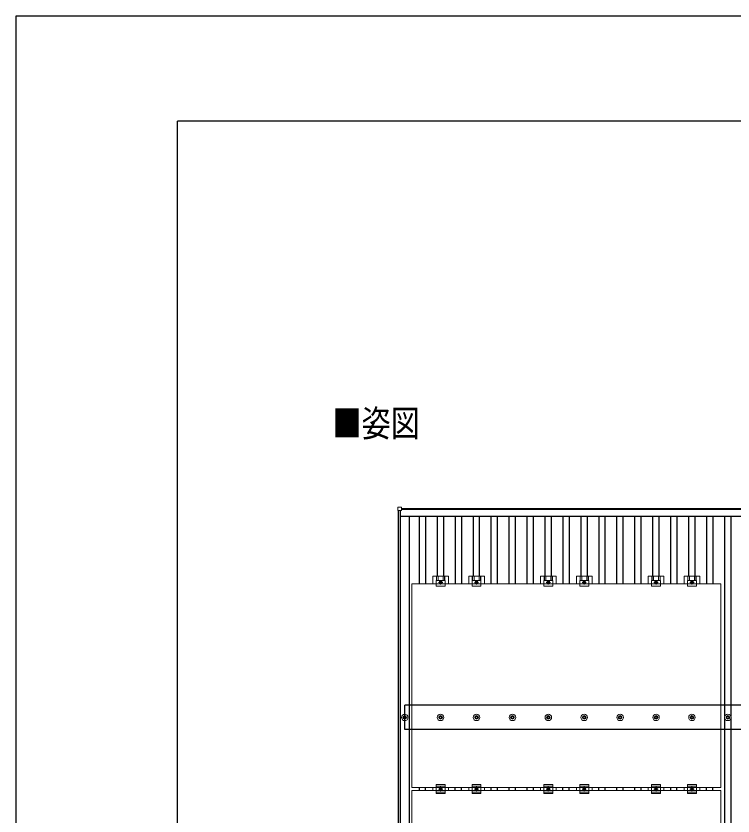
# Model space of a CAD drawing. Units: millimetres, scale not verified. Extents: x -12615 to 12615, y -8910 to 8910.
# Drawn here: x -12615 to -8621, y 4455 to 8910 of the extents above; entities that cross this region are included whole.
import ezdxf
from ezdxf.enums import TextEntityAlignment as Align

# ---------------------------------------------------------------- set-up
doc = ezdxf.new("R2010")
doc.units = ezdxf.units.MM
doc.header["$LTSCALE"] = 40
for name, color, linetype in [('0-2_USER1', 3, 'Continuous'), ('0-5_YKK_A1', 4, 'Continuous'), ('0-7_YKK_ZWAK', 7, 'Continuous')]:
    doc.layers.add(name, color=color, linetype=linetype)
doc.layers.add('0-4_YKK_13', color=4, linetype='Continuous', lineweight=18)
doc.styles.add('ＭＳ ゴシック', font='')
doc.styles.get('ＭＳ ゴシック').set_extended_font_data('MS Gothic')

msp = doc.modelspace()

# ---------------------------------------------------------------- linework, layer by layer
at = {"layer": '0-4_YKK_13'}
for p, q in [((-10488.3, 6156.4), (-10488.3, 6174.4)), ((-10487.3, 6175.4), (-10469.3, 6175.4)), ((-10469.3, 6155.4), (-10487.3, 6155.4)), ((-10468.3, 6174.4), (-10468.3, 6156.4)), ((-10411, 4613.4), (-10411, 5747.4)), ((-8689, 5747.4), (-10411, 5747.4)), ((-10293.65, 5747.4), (-10293.65, 5790.9)), ((-10275.01, 5766.7), (-10275, 5735.4)), ((-10225, 5766.7), (-10275.01, 5766.7)), ((-10273.52, 5790.9), (-10273.52, 5766.7)), ((-10272.12, 5790.9), (-10272.12, 5766.7)), ((-10263.92, 5790.9), (-10263.92, 5766.7)), ((-10261.5, 5755.9), (-10238.5, 5755.9)), ((-10250, 5743.39), (-10250, 5768.4)), ((-10236.08, 5790.9), (-10236.08, 5766.7)), ((-10227.88, 5790.9), (-10227.88, 5766.7)), ((-10226.48, 5790.9), (-10226.48, 5766.7)), ((-10093.65, 5747.4), (-10093.65, 5790.9)), ((-10075.01, 5766.7), (-10075, 5735.4)), ((-10025, 5766.7), (-10075.01, 5766.7)), ((-10073.52, 5790.9), (-10073.52, 5766.7)), ((-10072.12, 5790.9), (-10072.12, 5766.7)), ((-10063.92, 5790.9), (-10063.92, 5766.7)), ((-10061.5, 5755.9), (-10038.5, 5755.9)), ((-10050, 5743.39), (-10050, 5768.4)), ((-10036.08, 5790.9), (-10036.08, 5766.7)), ((-10027.88, 5790.9), (-10027.88, 5766.7)), ((-10026.48, 5790.9), (-10026.48, 5766.7)), ((-9693.65, 5747.4), (-9693.65, 5790.9)), ((-9675.01, 5766.7), (-9675, 5735.4)), ((-9625, 5766.7), (-9675.01, 5766.7)), ((-9673.52, 5790.9), (-9673.52, 5766.7)), ((-9672.12, 5790.9), (-9672.12, 5766.7)), ((-9663.92, 5790.9), (-9663.92, 5766.7)), ((-9661.5, 5755.9), (-9638.5, 5755.9)), ((-9650, 5743.39), (-9650, 5768.4)), ((-9636.08, 5790.9), (-9636.08, 5766.7)), ((-9627.88, 5790.9), (-9627.88, 5766.7)), ((-9626.48, 5790.9), (-9626.48, 5766.7)), ((-9493.65, 5747.4), (-9493.65, 5790.9)), ((-9475.01, 5766.7), (-9475, 5735.4)), ((-9425, 5766.7), (-9475.01, 5766.7)), ((-9473.52, 5790.9), (-9473.52, 5766.7)), ((-9472.12, 5790.9), (-9472.12, 5766.7)), ((-9463.92, 5790.9), (-9463.92, 5766.7)), ((-9461.5, 5755.9), (-9438.5, 5755.9)), ((-9450, 5743.39), (-9450, 5768.4)), ((-9436.08, 5790.9), (-9436.08, 5766.7)), ((-9427.88, 5790.9), (-9427.88, 5766.7)), ((-9426.48, 5790.9), (-9426.48, 5766.7)), ((-9093.65, 5747.4), (-9093.65, 5790.9)), ((-9075.01, 5766.7), (-9075, 5735.4)), ((-9025, 5766.7), (-9075.01, 5766.7)), ((-9073.52, 5790.9), (-9073.52, 5766.7)), ((-9072.12, 5790.9), (-9072.12, 5766.7)), ((-9063.92, 5790.9), (-9063.92, 5766.7)), ((-9061.5, 5755.9), (-9038.5, 5755.9)), ((-9050, 5743.39), (-9050, 5768.4)), ((-9036.08, 5790.9), (-9036.08, 5766.7)), ((-9027.88, 5790.9), (-9027.88, 5766.7)), ((-9026.48, 5790.9), (-9026.48, 5766.7)), ((-8893.65, 5747.4), (-8893.65, 5790.9)), ((-8875.01, 5766.7), (-8875, 5735.4)), ((-8825, 5766.7), (-8875.01, 5766.7)), ((-8873.52, 5790.9), (-8873.52, 5766.7)), ((-8872.12, 5790.9), (-8872.12, 5766.7)), ((-8863.92, 5790.9), (-8863.92, 5766.7)), ((-8861.5, 5755.9), (-8838.5, 5755.9)), ((-8850, 5743.39), (-8850, 5768.4)), ((-8836.08, 5790.9), (-8836.08, 5766.7)), ((-8827.88, 5790.9), (-8827.88, 5766.7)), ((-8826.48, 5790.9), (-8826.48, 5766.7)), ((-10460, 5006.06), (-10455.58, 5006.06)), ((-10460, 5002.56), (-10455.58, 5002.56)), ((-10451.75, 5014.31), (-10451.75, 5009.89)), ((-10451.75, 4998.73), (-10451.75, 4994.31)), ((-10448.25, 5014.31), (-10448.25, 5009.89)), ((-10448.25, 4998.73), (-10448.25, 4994.31)), ((-10444.42, 5006.06), (-10440, 5006.06)), ((-10444.42, 5002.56), (-10440, 5002.56)), ((-10260, 5006.06), (-10255.58, 5006.06)), ((-10260, 5002.56), (-10255.58, 5002.56)), ((-10251.75, 5014.31), (-10251.75, 5009.89)), ((-10251.75, 4998.73), (-10251.75, 4994.31)), ((-10248.25, 5014.31), (-10248.25, 5009.89)), ((-10248.25, 4998.73), (-10248.25, 4994.31)), ((-10244.42, 5006.06), (-10240, 5006.06)), ((-10244.42, 5002.56), (-10240, 5002.56)), ((-10060, 5006.06), (-10055.58, 5006.06)), ((-10060, 5002.56), (-10055.58, 5002.56)), ((-10051.75, 5014.31), (-10051.75, 5009.89)), ((-10051.75, 4998.73), (-10051.75, 4994.31)), ((-10048.25, 5014.31), (-10048.25, 5009.89)), ((-10048.25, 4998.73), (-10048.25, 4994.31)), ((-10044.42, 5006.06), (-10040, 5006.06)), ((-10044.42, 5002.56), (-10040, 5002.56)), ((-9860, 5006.06), (-9855.58, 5006.06)), ((-9860, 5002.56), (-9855.58, 5002.56)), ((-9851.75, 5014.31), (-9851.75, 5009.89)), ((-9851.75, 4998.73), (-9851.75, 4994.31)), ((-9848.25, 5014.31), (-9848.25, 5009.89)), ((-9848.25, 4998.73), (-9848.25, 4994.31)), ((-9844.42, 5006.06), (-9840, 5006.06)), ((-9844.42, 5002.56), (-9840, 5002.56)), ((-9660, 5006.06), (-9655.58, 5006.06)), ((-9660, 5002.56), (-9655.58, 5002.56)), ((-9651.75, 5014.31), (-9651.75, 5009.89)), ((-9651.75, 4998.73), (-9651.75, 4994.31)), ((-9648.25, 5014.31), (-9648.25, 5009.89)), ((-9648.25, 4998.73), (-9648.25, 4994.31)), ((-9644.42, 5006.06), (-9640, 5006.06)), ((-9644.42, 5002.56), (-9640, 5002.56)), ((-9460, 5006.06), (-9455.58, 5006.06)), ((-9460, 5002.56), (-9455.58, 5002.56)), ((-9451.75, 5014.31), (-9451.75, 5009.89)), ((-9451.75, 4998.73), (-9451.75, 4994.31)), ((-9448.25, 5014.31), (-9448.25, 5009.89)), ((-9448.25, 4998.73), (-9448.25, 4994.31)), ((-9444.42, 5006.06), (-9440, 5006.06)), ((-9444.42, 5002.56), (-9440, 5002.56)), ((-9260, 5006.06), (-9255.58, 5006.06)), ((-9260, 5002.56), (-9255.58, 5002.56)), ((-9251.75, 5014.31), (-9251.75, 5009.89)), ((-9251.75, 4998.73), (-9251.75, 4994.31)), ((-9248.25, 5014.31), (-9248.25, 5009.89)), ((-9248.25, 4998.73), (-9248.25, 4994.31)), ((-9244.42, 5006.06), (-9240, 5006.06)), ((-9244.42, 5002.56), (-9240, 5002.56)), ((-9060, 5006.06), (-9055.58, 5006.06)), ((-9060, 5002.56), (-9055.58, 5002.56)), ((-9051.75, 5014.31), (-9051.75, 5009.89)), ((-9051.75, 4998.73), (-9051.75, 4994.31)), ((-9048.25, 5014.31), (-9048.25, 5009.89)), ((-9048.25, 4998.73), (-9048.25, 4994.31)), ((-9044.42, 5006.06), (-9040, 5006.06)), ((-9044.42, 5002.56), (-9040, 5002.56)), ((-8860, 5006.06), (-8855.58, 5006.06)), ((-8860, 5002.56), (-8855.58, 5002.56)), ((-8851.75, 5014.31), (-8851.75, 5009.89)), ((-8851.75, 4998.73), (-8851.75, 4994.31)), ((-8848.25, 5014.31), (-8848.25, 5009.89)), ((-8848.25, 4998.73), (-8848.25, 4994.31)), ((-8844.42, 5006.06), (-8840, 5006.06)), ((-8844.42, 5002.56), (-8840, 5002.56)), ((-8660, 5006.06), (-8655.58, 5006.06)), ((-8660, 5002.56), (-8655.58, 5002.56)), ((-8651.75, 5014.31), (-8651.75, 5009.89)), ((-8651.75, 4998.73), (-8651.75, 4994.31)), ((-8648.25, 5014.31), (-8648.25, 5009.89)), ((-8648.25, 4998.73), (-8648.25, 4994.31)), ((-8644.42, 5006.06), (-8640, 5006.06)), ((-8644.42, 5002.56), (-8640, 5002.56)), ((-10411, 3462.4), (-10411, 4596.4)), ((-8689, 4596.4), (-10411, 4596.4)), ((-10293.65, 4613.4), (-10293.65, 4596.4)), ((-10275, 4629.9), (-10275, 4579.9)), ((-10275, 4629.9), (-10225, 4629.9)), ((-10275, 4621.9), (-10225, 4621.9)), ((-10238.5, 4604.9), (-10261.5, 4604.9)), ((-10250, 4592.39), (-10250, 4617.4)), ((-10225, 4629.9), (-10225, 4579.9)), ((-10206.35, 4613.4), (-10206.35, 4596.4)), ((-10093.65, 4613.4), (-10093.65, 4596.4)), ((-10075, 4629.9), (-10075, 4579.9)), ((-10075, 4629.9), (-10025, 4629.9)), ((-10075, 4621.9), (-10025, 4621.9)), ((-10038.5, 4604.9), (-10061.5, 4604.9)), ((-10050, 4592.39), (-10050, 4617.4)), ((-10025, 4629.9), (-10025, 4579.9)), ((-10006.35, 4613.4), (-10006.35, 4596.4)), ((-9693.65, 4613.4), (-9693.65, 4596.4)), ((-9675, 4629.9), (-9675, 4579.9)), ((-9675, 4629.9), (-9625, 4629.9)), ((-9675, 4621.9), (-9625, 4621.9)), ((-9638.5, 4604.9), (-9661.5, 4604.9)), ((-9650, 4592.39), (-9650, 4617.4)), ((-9625, 4629.9), (-9625, 4579.9)), ((-9606.35, 4613.4), (-9606.35, 4596.4)), ((-9493.65, 4613.4), (-9493.65, 4596.4)), ((-9475, 4629.9), (-9475, 4579.9)), ((-9475, 4629.9), (-9425, 4629.9)), ((-9475, 4621.9), (-9425, 4621.9)), ((-9438.5, 4604.9), (-9461.5, 4604.9)), ((-9450, 4592.39), (-9450, 4617.4)), ((-9425, 4629.9), (-9425, 4579.9)), ((-9406.35, 4613.4), (-9406.35, 4596.4)), ((-9093.65, 4613.4), (-9093.65, 4596.4)), ((-9075, 4629.9), (-9075, 4579.9)), ((-9075, 4629.9), (-9025, 4629.9)), ((-9075, 4621.9), (-9025, 4621.9)), ((-9038.5, 4604.9), (-9061.5, 4604.9)), ((-9050, 4592.39), (-9050, 4617.4)), ((-9025, 4629.9), (-9025, 4579.9)), ((-9006.35, 4613.4), (-9006.35, 4596.4)), ((-8893.65, 4613.4), (-8893.65, 4596.4)), ((-8875, 4629.9), (-8875, 4579.9)), ((-8875, 4629.9), (-8825, 4629.9)), ((-8875, 4621.9), (-8825, 4621.9)), ((-8838.5, 4604.9), (-8861.5, 4604.9)), ((-8850, 4592.39), (-8850, 4617.4)), ((-8825, 4629.9), (-8825, 4579.9)), ((-8806.35, 4613.4), (-8806.35, 4596.4)), ((-10275, 4587.9), (-10225, 4587.9)), ((-10275, 4579.9), (-10225, 4579.9)), ((-10075, 4587.9), (-10025, 4587.9)), ((-10075, 4579.9), (-10025, 4579.9)), ((-9675, 4587.9), (-9625, 4587.9)), ((-9675, 4579.9), (-9625, 4579.9)), ((-9475, 4587.9), (-9425, 4587.9)), ((-9475, 4579.9), (-9425, 4579.9)), ((-9075, 4587.9), (-9025, 4587.9)), ((-9075, 4579.9), (-9025, 4579.9)), ((-8875, 4587.9), (-8825, 4587.9)), ((-8875, 4579.9), (-8825, 4579.9))]:
    msp.add_line(p, q, dxfattribs=at)
for points in [[(-8689, 5747.4), (-8689, 4613.4), (-10411, 4613.4)], [(-10206.35, 5747.4), (-10206.35, 5790.9), (-10293.65, 5790.9)], [(-10225, 5766.7), (-10225, 5735.4), (-10275, 5735.4)], [(-10006.35, 5747.4), (-10006.35, 5790.9), (-10093.65, 5790.9)], [(-10025, 5766.7), (-10025, 5735.4), (-10075, 5735.4)], [(-9606.35, 5747.4), (-9606.35, 5790.9), (-9693.65, 5790.9)], [(-9625, 5766.7), (-9625, 5735.4), (-9675, 5735.4)], [(-9406.35, 5747.4), (-9406.35, 5790.9), (-9493.65, 5790.9)], [(-9425, 5766.7), (-9425, 5735.4), (-9475, 5735.4)], [(-9006.35, 5747.4), (-9006.35, 5790.9), (-9093.65, 5790.9)], [(-9025, 5766.7), (-9025, 5735.4), (-9075, 5735.4)], [(-8806.35, 5747.4), (-8806.35, 5790.9), (-8893.65, 5790.9)], [(-8825, 5766.7), (-8825, 5735.4), (-8875, 5735.4)], [(-8689, 4596.4), (-8689, 3462.4), (-10411, 3462.4)]]:
    msp.add_lwpolyline(points, dxfattribs=at)
for points in [[(-10250, 5748.39), (-10243.5, 5752.14), (-10243.5, 5759.65), (-10250, 5763.4), (-10256.5, 5759.65), (-10256.5, 5752.14)], [(-10050, 5748.39), (-10043.5, 5752.14), (-10043.5, 5759.65), (-10050, 5763.4), (-10056.5, 5759.65), (-10056.5, 5752.14)], [(-9650, 5748.39), (-9643.5, 5752.14), (-9643.5, 5759.65), (-9650, 5763.4), (-9656.5, 5759.65), (-9656.5, 5752.14)], [(-9450, 5748.39), (-9443.5, 5752.14), (-9443.5, 5759.65), (-9450, 5763.4), (-9456.5, 5759.65), (-9456.5, 5752.14)], [(-9050, 5748.39), (-9043.5, 5752.14), (-9043.5, 5759.65), (-9050, 5763.4), (-9056.5, 5759.65), (-9056.5, 5752.14)], [(-8850, 5748.39), (-8843.5, 5752.14), (-8843.5, 5759.65), (-8850, 5763.4), (-8856.5, 5759.65), (-8856.5, 5752.14)], [(-10250, 4597.39), (-10256.5, 4601.14), (-10256.5, 4608.65), (-10250, 4612.4), (-10243.5, 4608.65), (-10243.5, 4601.14)], [(-10050, 4597.39), (-10056.5, 4601.14), (-10056.5, 4608.65), (-10050, 4612.4), (-10043.5, 4608.65), (-10043.5, 4601.14)], [(-9650, 4597.39), (-9656.5, 4601.14), (-9656.5, 4608.65), (-9650, 4612.4), (-9643.5, 4608.65), (-9643.5, 4601.14)], [(-9450, 4597.39), (-9456.5, 4601.14), (-9456.5, 4608.65), (-9450, 4612.4), (-9443.5, 4608.65), (-9443.5, 4601.14)], [(-9050, 4597.39), (-9056.5, 4601.14), (-9056.5, 4608.65), (-9050, 4612.4), (-9043.5, 4608.65), (-9043.5, 4601.14)], [(-8850, 4597.39), (-8856.5, 4601.14), (-8856.5, 4608.65), (-8850, 4612.4), (-8843.5, 4608.65), (-8843.5, 4601.14)]]:
    msp.add_lwpolyline(points, close=True, dxfattribs=at)
for centre, radius in [((-10250, 5755.9), 8.5), ((-10250, 5755.9), 6.5), ((-10250, 5755.9), 4), ((-10050, 5755.9), 8.5), ((-10050, 5755.9), 6.5), ((-10050, 5755.9), 4), ((-9650, 5755.9), 8.5), ((-9650, 5755.9), 6.5), ((-9650, 5755.9), 4), ((-9450, 5755.9), 8.5), ((-9450, 5755.9), 6.5), ((-9450, 5755.9), 4), ((-9050, 5755.9), 8.5), ((-9050, 5755.9), 6.5), ((-9050, 5755.9), 4), ((-8850, 5755.9), 8.5), ((-8850, 5755.9), 6.5), ((-8850, 5755.9), 4), ((-10450, 5004.31), 18.25), ((-10450, 5004.31), 10.15), ((-10450, 5004.31), 5.85), ((-10450, 5004.31), 5.25), ((-10250, 5004.31), 18.25), ((-10250, 5004.31), 10.15), ((-10250, 5004.31), 5.85), ((-10250, 5004.31), 5.25), ((-10050, 5004.31), 18.25), ((-10050, 5004.31), 10.15), ((-10050, 5004.31), 5.85), ((-10050, 5004.31), 5.25), ((-9850, 5004.31), 18.25), ((-9850, 5004.31), 10.15), ((-9850, 5004.31), 5.85), ((-9850, 5004.31), 5.25), ((-9650, 5004.31), 18.25), ((-9650, 5004.31), 10.15), ((-9650, 5004.31), 5.85), ((-9650, 5004.31), 5.25), ((-9450, 5004.31), 18.25), ((-9450, 5004.31), 10.15), ((-9450, 5004.31), 5.85), ((-9450, 5004.31), 5.25), ((-9250, 5004.31), 18.25), ((-9250, 5004.31), 10.15), ((-9250, 5004.31), 5.85), ((-9250, 5004.31), 5.25), ((-9050, 5004.31), 18.25), ((-9050, 5004.31), 10.15), ((-9050, 5004.31), 5.85), ((-9050, 5004.31), 5.25), ((-8850, 5004.31), 18.25), ((-8850, 5004.31), 10.15), ((-8850, 5004.31), 5.85), ((-8850, 5004.31), 5.25), ((-8650, 5004.31), 18.25), ((-8650, 5004.31), 10.15), ((-8650, 5004.31), 5.85), ((-8650, 5004.31), 5.25), ((-10250, 4604.9), 8.5), ((-10250, 4604.9), 6.5), ((-10250, 4604.9), 4), ((-10050, 4604.9), 8.5), ((-10050, 4604.9), 6.5), ((-10050, 4604.9), 4), ((-9650, 4604.9), 8.5), ((-9650, 4604.9), 6.5), ((-9650, 4604.9), 4), ((-9450, 4604.9), 8.5), ((-9450, 4604.9), 6.5), ((-9450, 4604.9), 4), ((-9050, 4604.9), 8.5), ((-9050, 4604.9), 6.5), ((-9050, 4604.9), 4), ((-8850, 4604.9), 8.5), ((-8850, 4604.9), 6.5), ((-8850, 4604.9), 4)]:
    msp.add_circle(centre, radius, dxfattribs=at)
for centre, start, end in [((-10487.3, 6174.4), 90, 180), ((-10487.3, 6156.4), 180, 270), ((-10469.3, 6174.4), 0, 90), ((-10469.3, 6156.4), 270, 0)]:
    msp.add_arc(centre, 1, start, end, dxfattribs=at)
at = {"layer": '0-5_YKK_A1'}
for p, q in [((-10485, 751.97), (-10485, 6155.4)), ((-10473, 751.97), (-10473, 6155.4)), ((-10468.3, 6167.31), (-5031.7, 6167.31)), ((-5031.7, 6162.52), (-10468.3, 6162.52)), ((-10473, 6124.52), (-5027, 6124.52)), ((-10423.5, 783.29), (-10423.5, 6124.52)), ((-10367.5, 5747.4), (-10367.5, 6124.52)), ((-10332.5, 5747.4), (-10332.5, 6124.52)), ((-10267.5, 5790.9), (-10267.5, 6124.52)), ((-10232.5, 5790.9), (-10232.5, 6124.52)), ((-10167.5, 5747.4), (-10167.5, 6124.52)), ((-10132.5, 5747.4), (-10132.5, 6124.52)), ((-10067.5, 5790.9), (-10067.5, 6124.52)), ((-10032.5, 5790.9), (-10032.5, 6124.52)), ((-9967.5, 5747.4), (-9967.5, 6124.52)), ((-9932.5, 5747.4), (-9932.5, 6124.52)), ((-9867.5, 5747.4), (-9867.5, 6124.52)), ((-9832.5, 5747.4), (-9832.5, 6124.52)), ((-9767.5, 5747.4), (-9767.5, 6124.52)), ((-9732.5, 5747.4), (-9732.5, 6124.52)), ((-9667.5, 5790.9), (-9667.5, 6124.52)), ((-9632.5, 5790.9), (-9632.5, 6124.52)), ((-9567.5, 5747.4), (-9567.5, 6124.52)), ((-9532.5, 5747.4), (-9532.5, 6124.52)), ((-9467.5, 5790.9), (-9467.5, 6124.52)), ((-9432.5, 5790.9), (-9432.5, 6124.52)), ((-9367.5, 5747.4), (-9367.5, 6124.52)), ((-9332.5, 5747.4), (-9332.5, 6124.52)), ((-9267.5, 5747.4), (-9267.5, 6124.52)), ((-9232.5, 5747.4), (-9232.5, 6124.52)), ((-9167.5, 5747.4), (-9167.5, 6124.52)), ((-9132.5, 5747.4), (-9132.5, 6124.52)), ((-9067.5, 5790.9), (-9067.5, 6124.52)), ((-9032.5, 5790.9), (-9032.5, 6124.52)), ((-8967.5, 5747.4), (-8967.5, 6124.52)), ((-8932.5, 5747.4), (-8932.5, 6124.52)), ((-8867.5, 5790.9), (-8867.5, 6124.52)), ((-8832.5, 5790.9), (-8832.5, 6124.52)), ((-8767.5, 5747.4), (-8767.5, 6124.52)), ((-8732.5, 5747.4), (-8732.5, 6124.52)), ((-8667.5, 5009.49), (-8667.5, 6124.52)), ((-8632.5, 5009.49), (-8632.5, 6124.52)), ((-5050, 5071.31), (-10450, 5071.31)), ((-10450, 4937.31), (-10450, 5071.31)), ((-8667.5, 1909.49), (-8667.5, 4999.13)), ((-8632.5, 1909.49), (-8632.5, 4999.13)), ((-5050, 4937.31), (-10450, 4937.31)), ((-10368.44, 4596.4), (-10368.44, 4613.4)), ((-10333.44, 4596.4), (-10333.44, 4613.4)), ((-10168.44, 4596.4), (-10168.44, 4613.4)), ((-10133.44, 4596.4), (-10133.44, 4613.4)), ((-9968.44, 4596.4), (-9968.44, 4613.4)), ((-9933.44, 4596.4), (-9933.44, 4613.4)), ((-9868.44, 4596.4), (-9868.44, 4613.4)), ((-9833.44, 4596.4), (-9833.44, 4613.4)), ((-9768.44, 4596.4), (-9768.44, 4613.4)), ((-9733.44, 4596.4), (-9733.44, 4613.4)), ((-9568.44, 4596.4), (-9568.44, 4613.4)), ((-9533.44, 4596.4), (-9533.44, 4613.4)), ((-9368.44, 4596.4), (-9368.44, 4613.4)), ((-9333.44, 4596.4), (-9333.44, 4613.4)), ((-9268.44, 4596.4), (-9268.44, 4613.4)), ((-9233.44, 4596.4), (-9233.44, 4613.4)), ((-9168.44, 4596.4), (-9168.44, 4613.4)), ((-9133.44, 4596.4), (-9133.44, 4613.4)), ((-8968.44, 4596.4), (-8968.44, 4613.4)), ((-8933.44, 4596.4), (-8933.44, 4613.4)), ((-8768.44, 4596.4), (-8768.44, 4613.4)), ((-8733.44, 4596.4), (-8733.44, 4613.4))]:
    msp.add_line(p, q, dxfattribs=at)
at = {"layer": '0-7_YKK_ZWAK'}
for p in [(11685.06, 8325), (-11714.94, -7575)]:
    msp.add_line(p, (-11714.94, 8325), dxfattribs=at)
msp.add_lwpolyline([(-12615, -8910), (12615, -8910), (12615, 8910), (-12615, 8910)], close=True, dxfattribs=at)

# ---------------------------------------------------------------- texts
at = {"layer": '0-2_USER1', "style": 'ＭＳ ゴシック', "width": 0.8}
msp.add_text('■姿図', height=148.5, dxfattribs=at).set_placement((-10851.64, 6523.01), align=Align.BOTTOM_LEFT)

doc.saveas('drawing.dxf')
